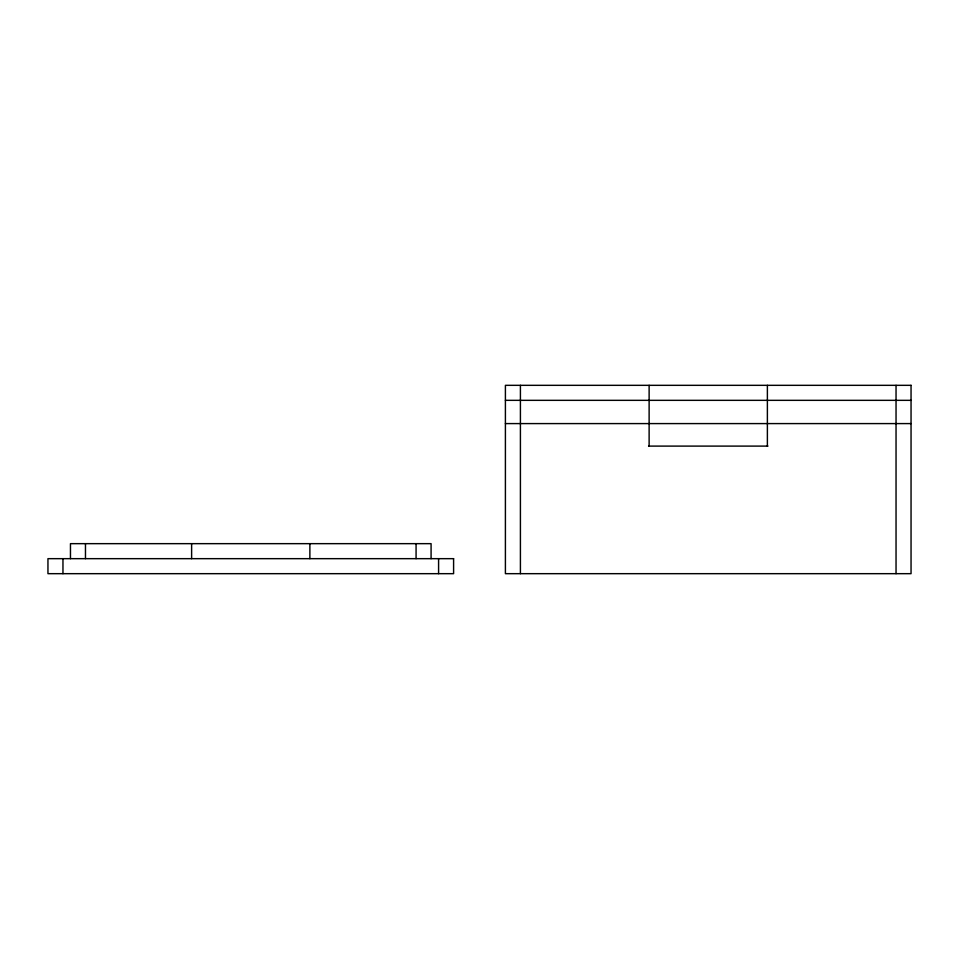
<?xml version="1.0" encoding="UTF-8"?>
<svg xmlns="http://www.w3.org/2000/svg" width="959" height="959" viewBox="0 0 959 959"><rect width="100%" height="100%" fill="white"/><g stroke="black" fill="none" stroke-linecap="round" stroke-linejoin="round"><path stroke-width="1.44" d="M505.405 400.335L911.05 400.335M505.405 423.59L911.05 423.59M648.572 446.103L767.931 446.103M896.042 385.326L896.042 573.674M767.38 385.326L767.38 446.103M649.123 385.326L649.123 446.103M520.413 385.326L520.413 573.674M438.587 558.665L438.587 573.674M431.082 558.665L431.082 543.657L70.463 543.657L70.463 558.665M416.074 543.657L416.074 558.665M309.877 543.657L309.877 558.665M191.62 543.657L191.62 558.665M85.471 543.657L85.471 558.665M62.958 558.665L62.958 573.674M911.05 385.326L505.405 385.326L505.405 573.674L911.05 573.674L911.05 385.326M453.595 558.665L47.95 558.665L47.95 573.674L453.595 573.674L453.595 558.665"/></g></svg>
